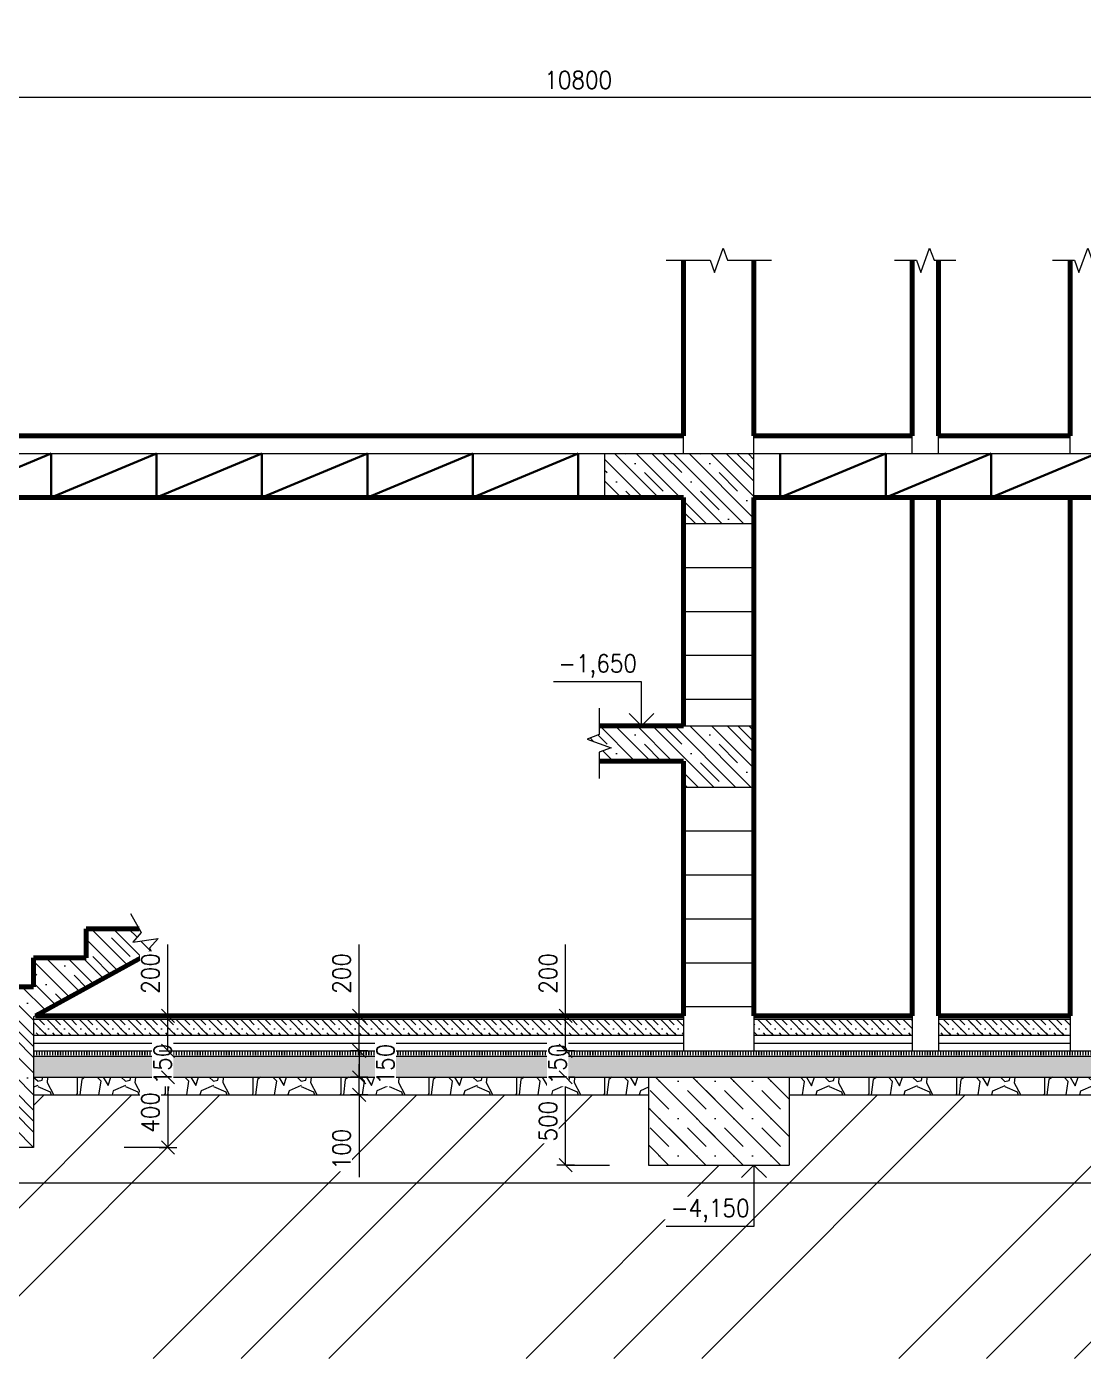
# Model space of a CAD drawing. Header units: millimetres. Extents: x 9557 to 76822, y 14597 to 67378.
# Drawn here: x 19738 to 25752, y 14597 to 22177 of the extents above; entities that cross this region are included whole.
import ezdxf

# ---------------------------------------------------------------- set-up
doc = ezdxf.new("R2010")
doc.units = ezdxf.units.MM
doc.linetypes.add('ACAD_ISO02W100', pattern=[15, 12, -3])
doc.linetypes.add('ACAD_ISO03W100', pattern=[30, 12, -18])
for name, color, linetype, lineweight in [('0.18', 51, 'Continuous', 18), ('0.25', 7, 'Continuous', 25), ('0.35', 6, 'Continuous', 35), ('0.7', 30, 'Continuous', 70), ('Hydroizolácia', 50, 'ACAD_ISO03W100', 50)]:
    doc.layers.add(name, color=color, linetype=linetype, lineweight=lineweight)
doc.styles.add('MyTextStyle', font='romans.shx', dxfattribs={"width": 0.9})
doc.linetypes.add('TEPELNAIZOLACIA', pattern='A,0.004,[1,tepelnaizolacia,S=1,R=360,X=0,Y=0],-400', length=400.004)
doc.dimstyles.new('Standard SK ext', dxfattribs={"dimtxt": 100, "dimasz": 75, "dimexe": 50, "dimexo": 0, "dimgap": 50, "dimtad": 1, "dimdec": 0, "dimrnd": 5, "dimzin": 0, "dimdsep": 46, "dimtxsty": 'MyTextStyle', "dimblk": 'OBLIQUE', "dimcen": 0, "dimclrd": 51, "dimclre": 51, "dimadec": 0, "dimazin": 0, "dimtfac": 1, "dimtdec": 0, "dimtofl": 0, "dimtmove": 0, "dimatfit": 2, "dimfxl": 500, "dimfxlon": 1, "dimtolj": 1, "dimtzin": 0, "dimlwd": 18, "dimlwe": 18, "dimarcsym": 0})
doc.dimstyles.new('Standard SK int', dxfattribs={"dimtxt": 100, "dimasz": 75, "dimexe": 50, "dimexo": 0, "dimgap": 50, "dimtad": 1, "dimdec": 0, "dimrnd": 5, "dimzin": 0, "dimtxsty": 'MyTextStyle', "dimblk": 'OBLIQUE', "dimcen": 0, "dimclrd": 51, "dimclre": 51, "dimadec": 0, "dimazin": 1, "dimtm": 1e-09, "dimtfac": 1, "dimtdec": 0, "dimtofl": 0, "dimtmove": 0, "dimatfit": 2, "dimfxl": 50, "dimfxlon": 1, "dimtfill": 1, "dimtfillclr": 250, "dimtolj": 1, "dimtzin": 0, "dimlwd": 18, "dimlwe": 18, "dimarcsym": 0})
pattern_1 = [(315, (23542.22, 16421.836), (91.9239, -2e-14), []), (315, (23607.217, 16356.836), (45.96194, -8e-15), [65, -32.5, 0, -32.5])]

# ---------------------------------------------------------------- blocks, each defined once
blk = doc.blocks.new('_Oblique')
at = {"color": 0, "linetype": 'ByBlock', "lineweight": -2}
blk.add_line((-0.5, -0.5), (0.5, 0.5), dxfattribs=at)
blk = doc.blocks.new('*D17')
at = {"layer": '0.25', "color": 51, "linetype": 'Continuous', "lineweight": 18, "transparency": 16777216}
for p, q in [((20492, 16196.8), (20592, 16196.8)), ((20542, 16196.8), (20542, 15796.8)), ((20492, 15796.8), (20592, 15796.8))]:
    blk.add_line(p, q, dxfattribs=at)
at = {"layer": '0.25', "color": 51, "lineweight": 18, "transparency": 16777216, "xscale": 75, "yscale": 75, "zscale": 75}
for p, rotation in [((20542, 16196.8), 90), ((20542, 15796.8), 270)]:
    blk.add_blockref('_Oblique', p, dxfattribs=dict(at, rotation=rotation))
at = {"layer": '0.25', "color": 0, "transparency": 16777216, "insert": (20442, 15996.8), "char_height": 100, "attachment_point": 5, "rotation": 90, "style": 'MyTextStyle', "bg_fill": 3, "box_fill_scale": 1.1, "bg_fill_color": 256, "bg_fill_true_color": 13158600, "bg_fill_transparency": 0}
blk.add_mtext('\\A1;400', dxfattribs=at)
blk = doc.blocks.new('*D18')
at = {"layer": '0.25', "color": 51, "linetype": 'Continuous', "lineweight": 18, "transparency": 16777216}
for p, q in [((20492, 16346.8), (20592, 16346.8)), ((20542, 16196.8), (20542, 16346.8)), ((20492, 16196.8), (20592, 16196.8))]:
    blk.add_line(p, q, dxfattribs=at)
at = {"layer": '0.25', "color": 0, "transparency": 16777216, "insert": (20512, 16271.8), "char_height": 100, "attachment_point": 5, "rotation": 90, "style": 'MyTextStyle', "bg_fill": 3, "box_fill_scale": 1.1, "bg_fill_color": 256, "bg_fill_true_color": 13158600, "bg_fill_transparency": 0}
blk.add_mtext('\\A1;150', dxfattribs=at)
at = {"layer": '0.25', "color": 51, "lineweight": 18, "transparency": 16777216, "xscale": 75, "yscale": 75, "zscale": 75}
for p, rotation in [((20542, 16346.8), 90), ((20542, 16196.8), 270)]:
    blk.add_blockref('_Oblique', p, dxfattribs=dict(at, rotation=rotation))
blk = doc.blocks.new('*D19')
at = {"layer": '0.25', "color": 51, "linetype": 'Continuous', "lineweight": 18, "transparency": 16777216}
for p, q in [((20542, 16546.8), (20542, 16953.3)), ((20492, 16546.8), (20592, 16546.8)), ((20542, 16346.8), (20542, 16546.8)), ((20492, 16346.8), (20592, 16346.8))]:
    blk.add_line(p, q, dxfattribs=at)
at = {"layer": '0.25', "color": 51, "lineweight": 18, "transparency": 16777216, "xscale": 75, "yscale": 75, "zscale": 75}
for p, rotation in [((20542, 16546.8), 90), ((20542, 16346.8), 270)]:
    blk.add_blockref('_Oblique', p, dxfattribs=dict(at, rotation=rotation))
at = {"layer": '0.25', "color": 0, "transparency": 16777216, "insert": (20442, 16787.6), "char_height": 100, "attachment_point": 5, "rotation": 90, "style": 'MyTextStyle', "bg_fill": 3, "box_fill_scale": 1.1, "bg_fill_color": 256, "bg_fill_true_color": 13158600, "bg_fill_transparency": 0}
blk.add_mtext('\\A1;200', dxfattribs=at)
blk = doc.blocks.new('*D20')
at = {"layer": '0.25', "color": 51, "linetype": 'Continuous', "lineweight": 18, "transparency": 16777216}
for p, q in [((22855.6, 16196.8), (22755.6, 16196.8)), ((22805.6, 15696.8), (22805.6, 16196.8)), ((22855.6, 15696.8), (22755.6, 15696.8))]:
    blk.add_line(p, q, dxfattribs=at)
at = {"layer": '0.25', "color": 51, "lineweight": 18, "transparency": 16777216, "xscale": 75, "yscale": 75, "zscale": 75}
for p, rotation in [((22805.6, 16196.8), 90), ((22805.6, 15696.8), 270)]:
    blk.add_blockref('_Oblique', p, dxfattribs=dict(at, rotation=rotation))
at = {"layer": '0.25', "color": 0, "transparency": 16777216, "insert": (22705.6, 15946.8), "char_height": 100, "attachment_point": 5, "rotation": 90, "style": 'MyTextStyle', "bg_fill": 3, "box_fill_scale": 1.1, "bg_fill_color": 256, "bg_fill_true_color": 13158600, "bg_fill_transparency": 0}
blk.add_mtext('\\A1;500', dxfattribs=at)
blk = doc.blocks.new('*D21')
at = {"layer": '0.25', "color": 51, "linetype": 'Continuous', "lineweight": 18, "transparency": 16777216}
for p, q in [((22855.6, 16346.8), (22755.6, 16346.8)), ((22805.6, 16196.8), (22805.6, 16346.8)), ((22855.6, 16196.8), (22755.6, 16196.8))]:
    blk.add_line(p, q, dxfattribs=at)
at = {"layer": '0.25', "color": 0, "transparency": 16777216, "insert": (22760.3, 16271.8), "char_height": 100, "attachment_point": 5, "rotation": 90, "style": 'MyTextStyle', "bg_fill": 3, "box_fill_scale": 1.1, "bg_fill_color": 256, "bg_fill_true_color": 13158600, "bg_fill_transparency": 0}
blk.add_mtext('\\A1;150', dxfattribs=at)
at = {"layer": '0.25', "color": 51, "lineweight": 18, "transparency": 16777216, "xscale": 75, "yscale": 75, "zscale": 75}
for p, rotation in [((22805.6, 16346.8), 90), ((22805.6, 16196.8), 270)]:
    blk.add_blockref('_Oblique', p, dxfattribs=dict(at, rotation=rotation))
blk = doc.blocks.new('*D22')
at = {"layer": '0.25', "color": 51, "linetype": 'Continuous', "lineweight": 18, "transparency": 16777216}
for p, q in [((22805.6, 16546.8), (22805.6, 16953.3)), ((22855.6, 16546.8), (22755.6, 16546.8)), ((22805.6, 16346.8), (22805.6, 16546.8)), ((22855.6, 16346.8), (22755.6, 16346.8))]:
    blk.add_line(p, q, dxfattribs=at)
at = {"layer": '0.25', "color": 51, "lineweight": 18, "transparency": 16777216, "xscale": 75, "yscale": 75, "zscale": 75}
for p, rotation in [((22805.6, 16546.8), 90), ((22805.6, 16346.8), 270)]:
    blk.add_blockref('_Oblique', p, dxfattribs=dict(at, rotation=rotation))
at = {"layer": '0.25', "color": 0, "transparency": 16777216, "insert": (22705.6, 16787.6), "char_height": 100, "attachment_point": 5, "rotation": 90, "style": 'MyTextStyle', "bg_fill": 3, "box_fill_scale": 1.1, "bg_fill_color": 256, "bg_fill_true_color": 13158600, "bg_fill_transparency": 0}
blk.add_mtext('\\A1;200', dxfattribs=at)
blk = doc.blocks.new('*D23')
at = {"layer": '0.25', "color": 51, "linetype": 'Continuous', "lineweight": 18, "transparency": 16777216}
for p, q in [((21630.2, 16546.8), (21630.2, 16953.3)), ((21680.2, 16546.8), (21580.2, 16546.8)), ((21630.2, 16346.8), (21630.2, 16546.8)), ((21680.2, 16346.8), (21580.2, 16346.8))]:
    blk.add_line(p, q, dxfattribs=at)
at = {"layer": '0.25', "color": 51, "lineweight": 18, "transparency": 16777216, "xscale": 75, "yscale": 75, "zscale": 75}
for p, rotation in [((21630.2, 16546.8), 90), ((21630.2, 16346.8), 270)]:
    blk.add_blockref('_Oblique', p, dxfattribs=dict(at, rotation=rotation))
at = {"layer": '0.25', "color": 0, "transparency": 16777216, "insert": (21530.2, 16787.6), "char_height": 100, "attachment_point": 5, "rotation": 90, "style": 'MyTextStyle', "bg_fill": 3, "box_fill_scale": 1.1, "bg_fill_color": 256, "bg_fill_true_color": 13158600, "bg_fill_transparency": 0}
blk.add_mtext('\\A1;200', dxfattribs=at)
blk = doc.blocks.new('*D24')
at = {"layer": '0.25', "color": 51, "linetype": 'Continuous', "lineweight": 18, "transparency": 16777216}
for p, q in [((21680.2, 16346.8), (21580.2, 16346.8)), ((21630.2, 16346.8), (21630.2, 16196.8)), ((21680.2, 16196.8), (21580.2, 16196.8))]:
    blk.add_line(p, q, dxfattribs=at)
at = {"layer": '0.25', "color": 51, "lineweight": 18, "transparency": 16777216, "xscale": 75, "yscale": 75, "zscale": 75}
for p, rotation in [((21630.2, 16346.8), 90), ((21630.2, 16196.8), 270)]:
    blk.add_blockref('_Oblique', p, dxfattribs=dict(at, rotation=rotation))
at = {"layer": '0.25', "color": 0, "transparency": 16777216, "insert": (21780.2, 16271.8), "char_height": 100, "attachment_point": 5, "rotation": 90, "style": 'MyTextStyle', "bg_fill": 3, "box_fill_scale": 1.1, "bg_fill_color": 256, "bg_fill_true_color": 13158600, "bg_fill_transparency": 0}
blk.add_mtext('\\A1;150', dxfattribs=at)
blk = doc.blocks.new('*D25')
at = {"layer": '0.25', "color": 51, "linetype": 'Continuous', "lineweight": 18, "transparency": 16777216}
for p, q in [((21630.2, 16196.8), (21630.2, 16271.8)), ((21680.2, 16196.8), (21580.2, 16196.8)), ((21680.2, 16096.8), (21580.2, 16096.8)), ((21630.2, 16096.8), (21630.2, 15628.3))]:
    blk.add_line(p, q, dxfattribs=at)
at = {"layer": '0.25', "color": 51, "lineweight": 18, "transparency": 16777216, "xscale": 75, "yscale": 75, "zscale": 75}
for p, rotation in [((21630.2, 16196.8), 270), ((21630.2, 16096.8), 90)]:
    blk.add_blockref('_Oblique', p, dxfattribs=dict(at, rotation=rotation))
at = {"layer": '0.25', "color": 0, "transparency": 16777216, "insert": (21530.2, 15787.6), "char_height": 100, "attachment_point": 5, "rotation": 90, "style": 'MyTextStyle', "bg_fill": 3, "box_fill_scale": 1.1, "bg_fill_color": 256, "bg_fill_true_color": 13158600, "bg_fill_transparency": 0}
blk.add_mtext('\\A1;100', dxfattribs=at)
blk = doc.blocks.new('*D102')
at = {"layer": '0.25', "color": 51, "linetype": 'Continuous', "lineweight": 18, "ltscale": 2, "transparency": 16777216}
for p, q in [((17477.2, 22272.8), (17477.2, 21722.8)), ((28277.2, 22272.8), (28277.2, 21722.8)), ((28277.2, 21772.8), (17477.2, 21772.8))]:
    blk.add_line(p, q, dxfattribs=at)
at = {"layer": '0.25', "color": 51, "lineweight": 18, "ltscale": 2, "transparency": 16777216, "xscale": 75, "yscale": 75, "zscale": 75, "rotation": 180}
blk.add_blockref('_Oblique', (17477.2, 21772.8), dxfattribs=at)
at = {"layer": '0.25', "color": 51, "lineweight": 18, "ltscale": 2, "transparency": 16777216, "xscale": 75, "yscale": 75, "zscale": 75}
blk.add_blockref('_Oblique', (28277.2, 21772.8), dxfattribs=at)
at = {"layer": '0.25', "color": 0, "ltscale": 2, "transparency": 16777216, "insert": (22877.2, 21872.8), "char_height": 100, "attachment_point": 5, "style": 'MyTextStyle', "bg_fill": 3, "box_fill_scale": 1.1, "bg_fill_color": 256, "bg_fill_true_color": 13158600, "bg_fill_transparency": 0}
blk.add_mtext('\\A1;10800', dxfattribs=at)

msp = doc.modelspace()

# ---------------------------------------------------------------- hatches: boundary and pattern name
at = {"layer": '0.18'}
h = msp.add_hatch(dxfattribs=at)
h.set_pattern_fill('BETONSVYSTUZOU', color=256, scale=150, angle=-90, pattern_type=2)
h.set_pattern_definition([(315, (-12702.31, 70381.44), (212.13203, -4e-14), []), (315, (-12702.31, 70231.44), (318.19805, -106.066), [150, -75, 0, -75]), (315, (-12702.31, 70081.44), (212.13203, -4e-14), [])])
h.paths.add_polyline_path([(23877.2, 19346.8), (23877.2, 19496.8), (23877.2, 19746.8), (23027.2, 19746.8), (23027.2, 19496.8), (23477.2, 19496.8), (23477.2, 19346.8)])
h = msp.add_hatch(dxfattribs=at)
h.set_pattern_fill('ZEMINAPOVODNA', color=256, scale=500, pattern_type=2)
h.set_pattern_definition([(45, (-12702.3, 70531.4), (5e-13, 2121.32), []), (45, (-12202.3, 70531.4), (5e-13, 2121.32), []), (45, (-11702.3, 70531.4), (5e-13, 2121.32), [])])
h.paths.add_polyline_path([(30927.2, 14596.8), (30927.2, 18646.8), (28927.2, 18646.8), (28927.2, 16096.8), (28327.2, 16096.8), (28327.2, 15596.8), (27627.2, 15596.8), (27627.2, 16096.8), (24077.2, 16096.8), (24077.2, 15696.8), (23277.2, 15696.8), (23277.2, 16096.8), (19777.2, 16096.8), (19777.2, 15796.8), (19477.2, 15796.8), (19477.2, 16096.8), (18127.2, 16096.8), (18127.2, 15596.8), (17427.2, 15596.8), (17427.2, 16096.8), (16827.2, 16096.8), (16827.2, 18646.8), (14527.2, 18646.8), (14527.2, 17646.8), (14237.2, 17646.8), (14237.2, 18646.8), (13237.2, 18646.8), (13237.2, 14596.8)])
h = msp.add_hatch(dxfattribs=at)
h.set_pattern_fill('BETONSVYSTUZOU', color=256, scale=150, angle=-90, pattern_type=2)
h.set_pattern_definition([(315, (-12702.31, 71381.44), (212.13203, -4e-14), []), (315, (-12702.31, 71231.44), (318.19805, -106.066), [150, -75, 0, -75]), (315, (-12702.31, 71081.44), (212.13203, -4e-14), [])])
h.paths.add_polyline_path([(23477.2, 18196.8), (22996.5, 18196.8), (22996.5, 18146.8), (22927.8, 18121.8), (23065.2, 18071.8), (22996.5, 18046.8), (22996.5, 17996.8), (23477.2, 17996.8), (23477.2, 17846.8), (23877.2, 17846.8), (23877.2, 18196.8)])
h = msp.add_hatch(dxfattribs=at)
h.set_pattern_fill('BETONSVYSTUZOU', color=256, scale=150, angle=-90, pattern_type=2)
h.set_pattern_definition([(315, (19477.22, 16396.84), (212.132, -4e-14), []), (315, (19477.22, 16246.84), (318.198, -106.066), [150, -75, 0, -75]), (315, (19477.22, 16096.84), (212.132, -4e-14), [])])
h.paths.add_polyline_path([(19477.2, 16546.8), (19477.2, 15796.8), (19777.2, 15796.8), (19777.2, 16540.6), (19788.5, 16546.8), (20449.5, 16910.4), (20413.4, 16976.1), (20341.1, 16964.9), (20389.3, 17019.9), (20377.2, 17041.8), (20077.2, 17041.8), (20077.2, 16876.8), (19777.2, 16876.8), (19777.2, 16711.8), (19477.2, 16711.8)])
h = msp.add_hatch(dxfattribs=at)
h.set_pattern_fill('BETONBEZVYSTUZE', color=256, scale=65, angle=-90, pattern_type=2)
h.set_pattern_definition(pattern_1)
h.paths.add_polyline_path([(19777.2, 16526.8), (19777.2, 16436.8), (23477.2, 16436.8), (23477.2, 16526.8)])
h = msp.add_hatch(dxfattribs=at)
h.set_pattern_fill('BETONBEZVYSTUZE', color=256, scale=65, angle=-90, pattern_type=2)
h.set_pattern_definition(pattern_1)
h.paths.add_polyline_path([(23877.2, 16526.8), (23877.2, 16436.8), (24777.2, 16436.8), (24777.2, 16526.8)])
h = msp.add_hatch(dxfattribs=at)
h.set_pattern_fill('BETONBEZVYSTUZE', color=256, scale=65, angle=-90, pattern_type=2)
h.set_pattern_definition(pattern_1)
h.paths.add_polyline_path([(24927.2, 16526.8), (24927.2, 16436.8), (25677.2, 16436.8), (25677.2, 16526.8)])
h = msp.add_hatch(dxfattribs=at)
h.set_pattern_fill('BETONBEZVYSTUZE', color=256, scale=75, pattern_type=2)
h.set_pattern_definition([(45, (17502.22, 16251.836), (3e-14, 106.066), []), (45, (17577.217, 16326.836), (1e-14, 53.03301), [75, -37.5, 0, -37.5])])
h.paths.add_polyline_path([(19477.2, 16196.8), (19477.2, 16316.8), (17427.2, 16316.8), (16827.2, 16266.8), (16827.2, 16196.8)])
h.paths.add_polyline_path([(19777.2, 16316.8), (19777.2, 16196.8), (28927.2, 16196.8), (28927.2, 16266.8), (28327.2, 16316.8)])
h = msp.add_hatch(dxfattribs=at)
h.set_pattern_fill('GRAVEL', color=256, scale=500, angle=-90)
h.set_pattern_definition([(138.01279, (-12202.314, 70171.437), (-4500, 4000), [67.268, -6659.544]), (94.96974, (-12252.314, 70216.437), (500, -6000), [115.434, -11427.9624]), (42.510447, (-12262.314, 70331.437), (-5500, -5000), [81.394, -8058.0163]), (177.27369, (-12387.314, 70526.437), (10000, -500), [105.119, -10406.779]), (202.833654, (-12492.314, 70531.437), (6000, 2500), [103.0775, -10204.6866]), (267.27369, (-12587.314, 70491.437), (500, 10000), [105.119, -10406.779]), (307.69424, (-12592.314, 70386.437), (-5000, 6500), [139.0145, -13762.4243]), (342.25533, (-12507.314, 70276.437), (11000, -3500), [131.244, -12993.1607]), (31.429566, (-12382.314, 70236.437), (6500, 4000), [105.475, -10442.0366]), (85.23636, (-12292.314, 70291.437), (-500, -5500), [120.416, -5900.3813]), (132.397438, (-12282.314, 70411.437), (-5500, 6000), [155.724, -15416.6875]), (48.814075, (-12392.314, 70031.437), (3000, 3500), [53.1505, -5261.9224]), (81.469234, (-12357.314, 70071.437), (-1000, -6500), [101.1185, -10010.7557]), (135, (-12342.3, 70171.44), (-500, 1e-13), [70.7105, -636.3963]), (113.19859, (-12282.314, 70206.44), (1000, -2500), [38.079, -3769.8076]), (201.80141, (-12297.31, 70241.44), (1500, 500), [53.8515, -2638.731]), (300.96376, (-12347.31, 70221.44), (1000, -1500), [87.4645, -2828.0114]), (71.56505, (-12302.31, 70146.44), (-500, -1000), [63.2455, -1517.8933]), (286.38954, (-12297.314, 70531.437), (1500, -5000), [88.6, -8771.4226]), (340.346176, (-12272.314, 70446.437), (-5500, 2000), [74.3305, -7358.704]), (203.19859, (-12202.314, 70146.44), (2500, 1000), [76.1575, -3731.729]), (253.61046, (-12272.314, 70116.437), (1500, 5000), [88.6, -8771.4226]), (249.44395, (-12607.314, 70531.437), (1000, 2500), [85.44, -4186.562]), (204.77514, (-12637.314, 70451.437), (5500, 2500), [71.589, -7087.3215]), (336.80141, (-12702.314, 70141.44), (2500, -1000), [76.1575, -3731.729]), (287.354025, (-12632.314, 70111.437), (-2000, 6500), [83.8155, -8297.7118]), (339.44395, (-12702.314, 70386.437), (-2500, 1000), [42.72, -4229.282]), (11.30993, (-12702.31, 70171.44), (2000, 500), [25.495, -2524.0148]), (75.96376, (-12677.31, 70176.44), (-500, -1500), [103.0775, -1958.4753]), (96.009006, (-12652.314, 70276.437), (500, -5000), [95.525, -9456.9616]), (213.69007, (-12392.31, 70221.44), (1000, 500), [72.111, -1730.6646]), (263.157227, (-12452.314, 70181.437), (-1000, -8500), [125.897, -12463.7813]), (330.9454, (-12467.314, 70056.437), (-3500, 2000), [51.478, -5096.337]), (360, (-12422.3, 70031.44), (500, 500), [30, -470]), (30.25644, (-12637.314, 70286.437), (-3500, -2000), [69.462, -6876.76]), (318.01279, (-12577.314, 70321.437), (4500, -4000), [134.536, -6592.276]), (270, (-12477.3, 70231.44), (500, -500), [130, -370]), (235.304846, (-12477.314, 70101.437), (-3500, -5000), [79.057, -7826.637]), (164.0546, (-12522.314, 70036.44), (-2000, 500), [72.801, -3567.254]), (117.645975, (-12592.314, 70056.437), (-5000, 9500), [118.5325, -11734.737]), (85.42608, (-12647.314, 70161.437), (500, 6500), [125.3995, -12414.5367])])
h.paths.add_polyline_path([(19777.2, 16196.8), (19777.2, 16096.8), (23277.2, 16096.8), (23277.2, 16196.8)])
h = msp.add_hatch(dxfattribs=at)
h.set_pattern_fill('BETONBEZVYSTUZE', color=256, scale=150, angle=-90, pattern_type=2)
h.set_pattern_definition([(315, (-11547.52, 82880.02), (212.13203, -4e-14), []), (315, (-11397.52, 82730.025), (106.06602, -2e-14), [150, -75, 0, -75])])
h.paths.add_polyline_path([(24077.2, 15696.8), (24077.2, 16196.8), (23277.2, 16196.8), (23277.2, 15696.8)])
h = msp.add_hatch(dxfattribs=at)
h.set_pattern_fill('GRAVEL', color=256, scale=500, angle=-90)
h.set_pattern_definition([(138.01279, (-11197.523, 82670.025), (-4500, 4000), [67.268, -6659.544]), (94.96974, (-11247.523, 82715.025), (500, -6000), [115.434, -11427.9624]), (42.510447, (-11257.523, 82830.025), (-5500, -5000), [81.394, -8058.0163]), (177.27369, (-11382.523, 83025.025), (10000, -500), [105.119, -10406.779]), (202.833654, (-11487.523, 83030.025), (6000, 2500), [103.0775, -10204.6866]), (267.27369, (-11582.523, 82990.025), (500, 10000), [105.119, -10406.779]), (307.69424, (-11587.523, 82885.025), (-5000, 6500), [139.0145, -13762.4243]), (342.255328, (-11502.523, 82775.025), (11000, -3500), [131.244, -12993.1607]), (31.429566, (-11377.523, 82735.025), (6500, 4000), [105.475, -10442.0366]), (85.23636, (-11287.523, 82790.025), (-500, -5500), [120.416, -5900.3813]), (132.397438, (-11277.523, 82910.025), (-5500, 6000), [155.724, -15416.6875]), (48.814075, (-11387.523, 82530.025), (3000, 3500), [53.1505, -5261.9224]), (81.469234, (-11352.523, 82570.025), (-1000, -6500), [101.1185, -10010.7557]), (135, (-11337.52, 82670.02), (-500, 1e-13), [70.7105, -636.3963]), (113.19859, (-11277.52, 82705.025), (1000, -2500), [38.079, -3769.8076]), (201.80141, (-11292.52, 82740.02), (1500, 500), [53.8515, -2638.731]), (300.96376, (-11342.52, 82720.025), (1000, -1500), [87.4645, -2828.0114]), (71.56505, (-11297.52, 82645.02), (-500, -1000), [63.2455, -1517.8933]), (286.38954, (-11292.523, 83030.025), (1500, -5000), [88.6, -8771.4226]), (340.346176, (-11267.523, 82945.025), (-5500, 2000), [74.3305, -7358.704]), (203.19859, (-11197.52, 82645.025), (2500, 1000), [76.1575, -3731.729]), (253.61046, (-11267.523, 82615.025), (1500, 5000), [88.6, -8771.4226]), (249.443955, (-11602.52, 83030.025), (1000, 2500), [85.44, -4186.562]), (204.77514, (-11632.523, 82950.025), (5500, 2500), [71.589, -7087.3215]), (336.80141, (-11697.52, 82640.025), (2500, -1000), [76.1575, -3731.729]), (287.354025, (-11627.523, 82610.025), (-2000, 6500), [83.8155, -8297.7118]), (339.443955, (-11697.52, 82885.025), (-2500, 1000), [42.72, -4229.282]), (11.30993, (-11697.52, 82670.02), (2000, 500), [25.495, -2524.0148]), (75.96376, (-11672.52, 82675.02), (-500, -1500), [103.0775, -1958.4753]), (96.009006, (-11647.523, 82775.025), (500, -5000), [95.525, -9456.9616]), (213.69007, (-11387.52, 82720.02), (1000, 500), [72.111, -1730.6646]), (263.157227, (-11447.523, 82680.025), (-1000, -8500), [125.897, -12463.7813]), (330.945396, (-11462.523, 82555.025), (-3500, 2000), [51.478, -5096.337]), (360, (-11417.5, 82530), (500, 500), [30, -470]), (30.256437, (-11632.523, 82785.025), (-3500, -2000), [69.462, -6876.76]), (318.01279, (-11572.523, 82820.025), (4500, -4000), [134.536, -6592.276]), (270, (-11472.5, 82730), (500, -500), [130, -370]), (235.304846, (-11472.523, 82600.025), (-3500, -5000), [79.057, -7826.6372]), (164.0546, (-11517.52, 82535.025), (-2000, 500), [72.801, -3567.254]), (117.645975, (-11587.523, 82555.025), (-5000, 9500), [118.5325, -11734.737]), (85.42608, (-11642.523, 82660.025), (500, 6500), [125.3995, -12414.5367])])
h.paths.add_polyline_path([(27627.2, 16096.8), (27627.2, 16196.8), (24077.2, 16196.8), (24077.2, 16096.8)])

# ---------------------------------------------------------------- linework, layer by layer
for p, q in [((23477.2, 19746.8), (23477.2, 19846.8)), ((23877.2, 19746.8), (23877.2, 19846.8)), ((24777.2, 19746.8), (24777.2, 19846.8)), ((24927.2, 19746.8), (24927.2, 19846.8)), ((25677.2, 19746.8), (25677.2, 19846.8)), ((17927.2, 19746.8), (28247.2, 19746.8)), ((23027.2, 19746.8), (23027.2, 19496.8)), ((23877.2, 19496.8), (23877.2, 19746.8)), ((23236.8, 18446.8), (22736.8, 18446.8)), ((23236.8, 18196.8), (23236.8, 18446.8)), ((23236.8, 18196.8), (23166.1, 18267.5)), ((23236.8, 18196.8), (23307.6, 18267.5)), ((23477.2, 18196.8), (23877.2, 18196.8)), ((19788.5, 16546.8), (19777.2, 16540.6)), ((19777.2, 16540.6), (19777.2, 15796.8)), ((19777.2, 16526.8), (23477.2, 16526.8)), ((23477.2, 16546.8), (23477.2, 16346.8)), ((23877.2, 16546.8), (23877.2, 16346.8)), ((23877.2, 16526.8), (24777.2, 16526.8)), ((24777.2, 16546.8), (24777.2, 16346.8)), ((24927.2, 16546.8), (24927.2, 16346.8)), ((24927.2, 16526.8), (25677.2, 16526.8)), ((25677.2, 16546.8), (25677.2, 16346.8)), ((19777.2, 16436.8), (23477.2, 16436.8)), ((23877.2, 16436.8), (24777.2, 16436.8)), ((24927.2, 16436.8), (25677.2, 16436.8)), ((19777.2, 16346.8), (28327.2, 16346.8)), ((19777.2, 16316.8), (28327.2, 16316.8)), ((19777.2, 16196.8), (28927.2, 16196.8)), ((21630.2, 16096.8), (21630.2, 16196.8)), ((23277.2, 16196.8), (23277.2, 15696.8)), ((24077.2, 16196.8), (24077.2, 15696.8)), ((19777.2, 16096.8), (23277.2, 16096.8)), ((24077.2, 16096.8), (27627.2, 16096.8)), ((19777.2, 15796.8), (19477.2, 15796.8)), ((20542, 15796.8), (20292, 15796.8)), ((22805.6, 15696.8), (23055.6, 15696.8)), ((23277.2, 15696.8), (24077.2, 15696.8)), ((23877.2, 15696.8), (23806.5, 15626.1)), ((23877.2, 15696.8), (23877.2, 15346.8)), ((23877.2, 15696.8), (23947.9, 15626.1)), ((23877.2, 15346.8), (23377.2, 15346.8))]:
    msp.add_line(p, q, dxfattribs=at)
at = {"layer": '0.18', "linetype": 'Continuous', "ltscale": 0.25}
for p, q in [((23877.2, 19346.8), (23477.2, 19346.8)), ((23877.2, 17846.8), (23477.2, 17846.8))]:
    msp.add_line(p, q, dxfattribs=at)
at = {"layer": '0.18', "linetype": 'ACAD_ISO02W100', "ltscale": 0.25}
for p, q in [((23877.2, 19096.8), (23477.2, 19096.8)), ((23877.2, 18846.8), (23477.2, 18846.8)), ((23877.2, 18596.8), (23477.2, 18596.8)), ((23877.2, 18346.8), (23477.2, 18346.8)), ((23877.2, 17596.8), (23477.2, 17596.8)), ((23877.2, 17346.8), (23477.2, 17346.8)), ((23877.2, 17096.8), (23477.2, 17096.8)), ((23877.2, 16846.8), (23477.2, 16846.8)), ((23877.2, 16596.8), (23477.2, 16596.8))]:
    msp.add_line(p, q, dxfattribs=at)
at = {"layer": '0.18', "linetype": 'TEPELNAIZOLACIA', "ltscale": 0.0033}
for p, q in [((19777.2, 16391.8), (23477.2, 16391.8)), ((23877.2, 16391.8), (24777.2, 16391.8)), ((24927.2, 16391.8), (25677.2, 16391.8))]:
    msp.add_line(p, q, dxfattribs=at)
at = {"layer": '0.18', "linetype": 'ACAD_ISO02W100', "ltscale": 0.5}
msp.add_line((18127.2, 15596.8), (27627.2, 15596.8), dxfattribs=at)
at = {"layer": '0.18', "linetype": 'Continuous'}
for points in [[(23377.2, 20846.8), (23627.2, 20846.8), (23652.2, 20778.1), (23702.2, 20915.5), (23727.2, 20846.8), (23977.2, 20846.8)], [(24677.2, 20846.8), (24802.2, 20846.8), (24827.2, 20778.1), (24877.2, 20915.5), (24902.2, 20846.8), (25027.2, 20846.8)], [(25577.2, 20846.8), (25702.2, 20846.8), (25727.2, 20778.1), (25777.2, 20915.5), (25802.2, 20846.8), (25927.2, 20846.8)], [(22996.5, 18296.8), (22996.5, 18146.8), (22927.8, 18121.8), (23065.2, 18071.8), (22996.5, 18046.8), (22996.5, 17896.8)], [(20329, 17129.5), (20389.3, 17019.9), (20341.1, 16964.9), (20485.6, 16987.3), (20437.5, 16932.3), (20497.7, 16822.8)]]:
    msp.add_lwpolyline(points, dxfattribs=at)
at = {"layer": '0.35'}
for p, q in [((19277.2, 19496.8), (19877.2, 19746.8)), ((19877.2, 19746.8), (19877.2, 19496.8)), ((19877.2, 19496.8), (20477.2, 19746.8)), ((20477.2, 19746.8), (20477.2, 19496.8)), ((20477.2, 19496.8), (21077.2, 19746.8)), ((21077.2, 19746.8), (21077.2, 19496.8)), ((21077.2, 19496.8), (21677.2, 19746.8)), ((21677.2, 19746.8), (21677.2, 19496.8)), ((21677.2, 19496.8), (22277.2, 19746.8)), ((22277.2, 19746.8), (22277.2, 19496.8)), ((22277.2, 19496.8), (22877.2, 19746.8)), ((22877.2, 19746.8), (22877.2, 19496.8)), ((24027.2, 19746.8), (24027.2, 19496.8)), ((24027.2, 19496.8), (24627.2, 19746.8)), ((24627.2, 19746.8), (24627.2, 19496.8)), ((24627.2, 19496.8), (25227.2, 19746.8)), ((25227.2, 19746.8), (25227.2, 19496.8)), ((25227.2, 19496.8), (25827.2, 19746.8))]:
    msp.add_line(p, q, dxfattribs=at)
at = {"layer": '0.7'}
for p, q in [((23477.2, 19846.8), (23477.2, 20846.8)), ((23877.2, 19846.8), (23877.2, 20846.8)), ((24777.2, 19846.8), (24777.2, 20846.8)), ((24927.2, 19846.8), (24927.2, 20846.8)), ((25677.2, 19846.8), (25677.2, 20846.8)), ((17977.2, 19846.8), (23477.2, 19846.8)), ((23877.2, 19846.8), (24777.2, 19846.8)), ((24927.2, 19846.8), (25677.2, 19846.8)), ((17927.2, 19496.8), (23477.2, 19496.8)), ((23477.2, 19496.8), (23477.2, 18196.8)), ((23877.2, 19496.8), (27827.2, 19496.8)), ((23877.2, 19496.8), (23877.2, 16546.8)), ((24777.2, 16546.8), (24777.2, 19496.8)), ((24927.2, 16546.8), (24927.2, 19496.8)), ((25677.2, 16546.8), (25677.2, 19496.8)), ((22996.5, 18196.8), (23477.2, 18196.8)), ((22996.5, 17996.8), (23477.2, 17996.8)), ((23477.2, 17996.8), (23477.2, 16546.8)), ((20077.2, 16876.8), (20077.2, 17041.8)), ((20077.2, 17041.8), (20377.2, 17041.8)), ((20449.5, 16910.4), (19788.5, 16546.8)), ((19777.2, 16711.8), (19777.2, 16876.8)), ((19777.2, 16876.8), (20077.2, 16876.8)), ((19477.2, 16711.8), (19777.2, 16711.8)), ((19788.5, 16546.8), (23477.2, 16546.8)), ((23877.2, 16546.8), (24777.2, 16546.8)), ((24927.2, 16546.8), (25677.2, 16546.8))]:
    msp.add_line(p, q, dxfattribs=at)
at = {"layer": 'Hydroizolácia', "ltscale": 0.5}
msp.add_line((19777.2, 16331.8), (28327.2, 16331.8), dxfattribs=at)

# ---------------------------------------------------------------- dimensions: what is measured, and where the dimension line sits
at = {"layer": '0.25', "ltscale": 2}
dim = msp.add_linear_dim(base=(17477.2, 21772.8), p1=(28277.2, 23522.8), p2=(17477.2, 23522.8), angle=180, dimstyle='Standard SK ext', override={"dimtmove": 1, "dimtfill": 1}, dxfattribs=at)
dim.commit()
dim.dimension.update_dxf_attribs({"geometry": '*D102', "text_midpoint": (22877.2, 21872.8)})

# ---------------------------------------------------------------- next in the draw order: texts
at = {"layer": '0.25', "char_height": 100, "attachment_point": 9, "style": 'MyTextStyle', "bg_fill": 3, "box_fill_scale": 1.15, "bg_fill_color": 256, "bg_fill_transparency": 0}
for s, insert in [('{\\Fromans|c238;-1,650}', (23211.8, 18471.8)), ('{\\Fromans|c238;-4,150}', (23852.2, 15371.8))]:
    msp.add_mtext_dynamic_manual_height_columns(s, width=475, gutter_width=500, heights=[0], dxfattribs=dict(at, insert=insert))

# ---------------------------------------------------------------- next in the draw order: dimensions: what is measured, and where the dimension line sits
at = {"layer": '0.25'}
for base, p1, p2, picture, middle in [((20542, 15796.8), (19477.2, 16196.8), (19477.2, 15796.8), '*D17', (20442, 15996.8)), ((22805.6, 16196.8), (23277.2, 15696.8), (23277.2, 16196.8), '*D20', (22705.6, 15946.8))]:
    dim = msp.add_linear_dim(base=base, p1=p1, p2=p2, angle=270, dimstyle='Standard SK int', override={"dimtfill": 1}, dxfattribs=at)
    dim.commit()
    dim.dimension.update_dxf_attribs({"geometry": picture, "text_midpoint": middle})

# ---------------------------------------------------------------- next in the draw order: dimensions: what is measured, and where the dimension line sits
for base, p1, p2, picture, middle in [((20542, 16346.8), (19477.2, 16196.8), (19477.2, 16346.8), '*D18', (20612, 16271.8)), ((22805.6, 16346.8), (23277.2, 16196.8), (23477.2, 16346.8), '*D21', (22860.3, 16271.8))]:
    dim = msp.add_linear_dim(base=base, p1=p1, p2=p2, angle=270, dimstyle='Standard SK int', override={"dimtmove": 1, "dimtfill": 1}, dxfattribs=at)
    dim.commit()
    dim.dimension.update_dxf_attribs({"geometry": picture, "text_midpoint": middle, "dimtype": 160})

# ---------------------------------------------------------------- next in the draw order: dimensions: what is measured, and where the dimension line sits
dim = msp.add_linear_dim(base=(20542, 16546.8), p1=(19477.2, 16346.8), p2=(19477.2, 16546.8), angle=270, dimstyle='Standard SK int', override={"dimtfill": 1}, dxfattribs=at)
dim.commit()
dim.dimension.update_dxf_attribs({"geometry": '*D19', "text_midpoint": (20542, 16787.6), "dimtype": 160})
dim = msp.add_linear_dim(base=(22805.6, 16546.8), p1=(23477.2, 16346.8), p2=(23477.2, 16546.8), angle=270, dimstyle='Standard SK int', override={"dimtad": 3, "dimtfill": 1}, dxfattribs=at)
dim.commit()
dim.dimension.update_dxf_attribs({"geometry": '*D22', "text_midpoint": (22705.6, 16787.6)})

# ---------------------------------------------------------------- next in the draw order: dimensions: what is measured, and where the dimension line sits
dim = msp.add_linear_dim(base=(21630.2, 16346.8), p1=(23477.2, 16546.8), p2=(23477.2, 16346.8), angle=270, dimstyle='Standard SK int', override={"dimtfill": 1}, dxfattribs=at)
dim.commit()
dim.dimension.update_dxf_attribs({"geometry": '*D23', "text_midpoint": (21630.2, 16787.6), "dimtype": 160})

# ---------------------------------------------------------------- next in the draw order: dimensions: what is measured, and where the dimension line sits
dim = msp.add_linear_dim(base=(21630.2, 16196.8), p1=(23477.2, 16346.8), p2=(23277.2, 16196.8), angle=270, dimstyle='Standard SK int', override={"dimtmove": 2, "dimtfill": 1}, dxfattribs=at)
dim.commit()
dim.dimension.update_dxf_attribs({"geometry": '*D24', "text_midpoint": (21780.2, 16271.8), "dimtype": 160})

# ---------------------------------------------------------------- next in the draw order: dimensions: what is measured, and where the dimension line sits
dim = msp.add_linear_dim(base=(21630.2, 16196.8), p1=(23277.2, 16096.8), p2=(23277.2, 16196.8), angle=270, dimstyle='Standard SK int', override={"dimtfill": 1}, dxfattribs=at)
dim.commit()
dim.dimension.update_dxf_attribs({"geometry": '*D25', "text_midpoint": (21630.2, 15787.6), "dimtype": 160})

doc.saveas('drawing.dxf')
